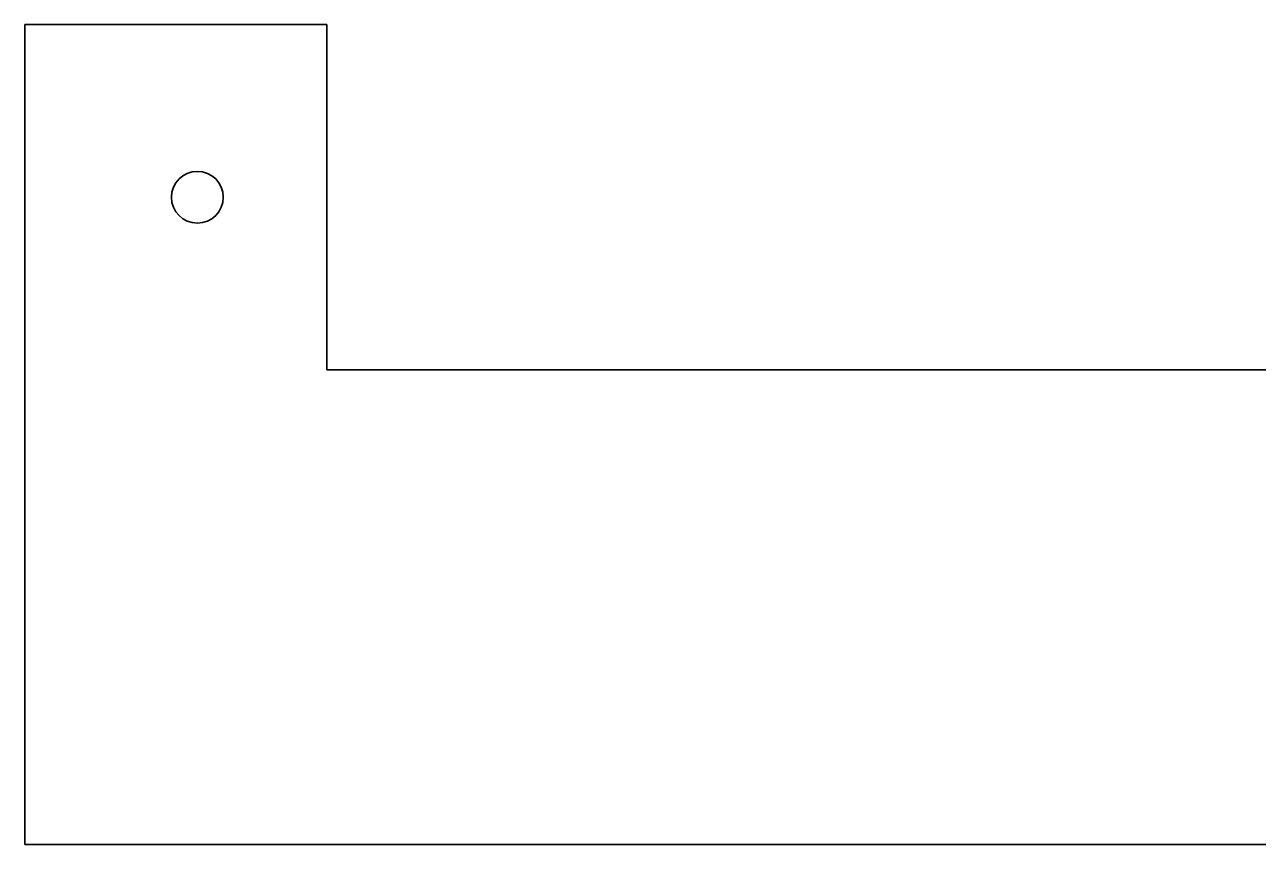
# Model space of a CAD drawing. Header units: millimetres. Extents: x 1333 to 142399, y -42879 to -5704.
# Drawn here: x 72541 to 72826.8, y -9749.6 to -9559.6 of the extents above; entities that cross this region are included whole.
import ezdxf

# ---------------------------------------------------------------- set-up
doc = ezdxf.new("R2010")
doc.units = ezdxf.units.MM
doc.header["$LTSCALE"] = 0.5
doc.layers.add('粗实线', color=7, linetype='Continuous', lineweight=35)

msp = doc.modelspace()

# ---------------------------------------------------------------- linework, layer by layer
at = {"layer": '粗实线'}
for p, q in [((72611.04, -9559.64), (72541.04, -9559.64)), ((72541.04, -9559.64), (72541.04, -9749.64)), ((72611.04, -9639.64), (72611.04, -9559.64)), ((73271.04, -9639.64), (72611.04, -9639.64)), ((72541.04, -9749.64), (73341.04, -9749.64))]:
    msp.add_line(p, q, dxfattribs=at)
msp.add_circle((72581.04, -9599.64), 6, dxfattribs=at)

doc.saveas('drawing.dxf')
